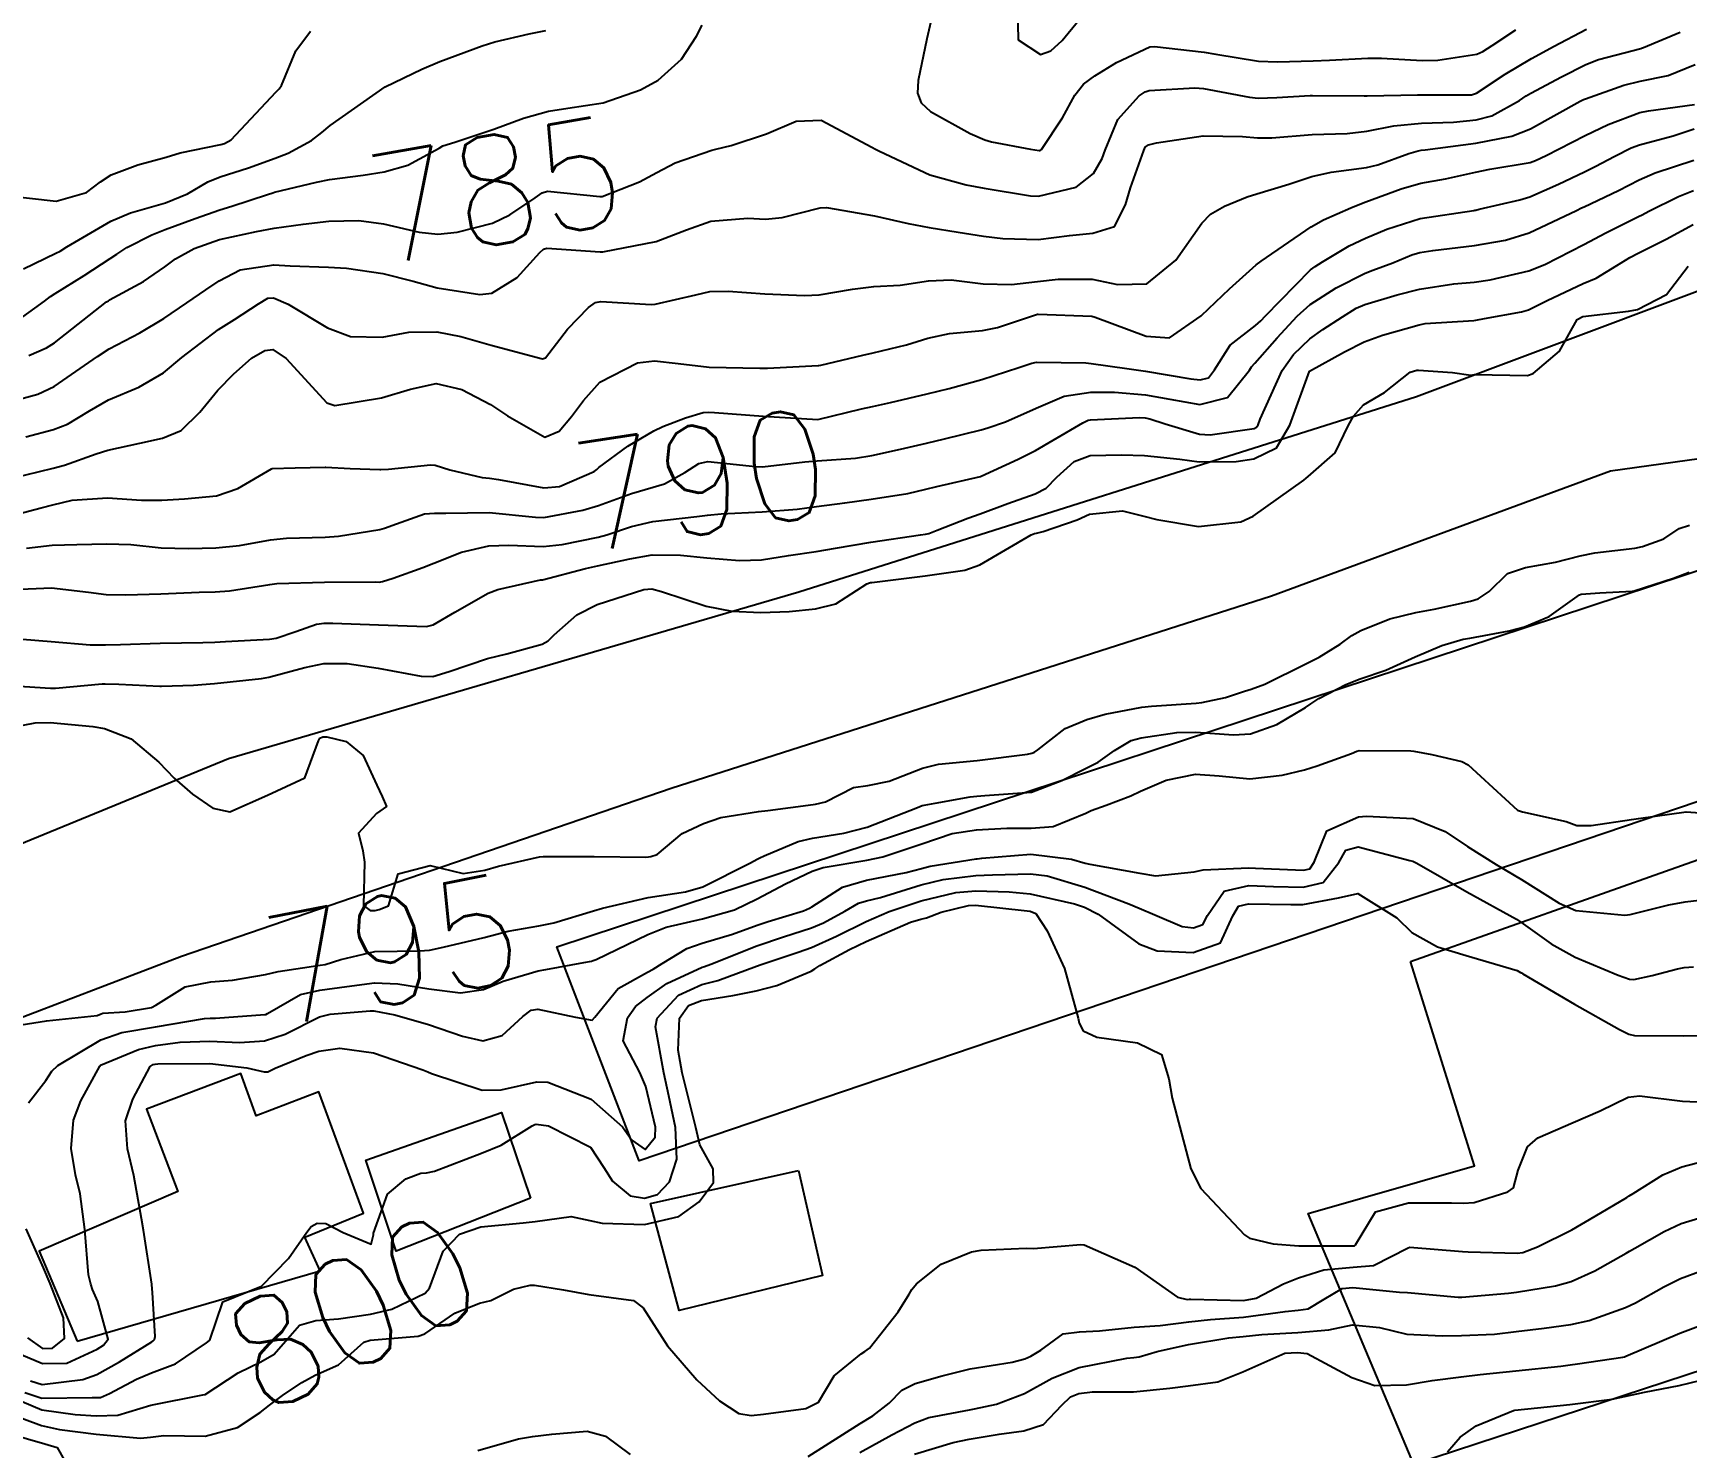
# Model space of a CAD drawing. Header units: metres. Extents: x 307586 to 320046, y 7427249 to 7434250.
# Drawn here: x 318735.1 to 318795.7, y 7429071 to 7429122.8 of the extents above; entities that cross this region are included whole.
import ezdxf
from ezdxf.enums import TextEntityAlignment as Align

# ---------------------------------------------------------------- set-up
doc = ezdxf.new("R2010")
doc.units = ezdxf.units.M
doc.header["$MEASUREMENT"] = 0
for name, color, linetype in [('Cotas', 45, 'Continuous'), ('Curvas de Nivel 1m', 11, 'Continuous'), ('Curvas de Nivel 5m', 15, 'Continuous'), ('Edificações', 30, 'Continuous'), ('Vias Primárias', 230, 'Continuous')]:
    doc.layers.add(name, color=color, linetype=linetype)
doc.styles.add('Style-STANDARD', font='STANDARD.shx')

msp = doc.modelspace()

# ---------------------------------------------------------------- linework, layer by layer
at = {"layer": 'Curvas de Nivel 1m', "flags": 128}
for points, elevation in [([(318771.145, 7429123.73), (318771.17, 7429122.582), (318771.985, 7429122.043), (318772.372, 7429122.182), (318772.782, 7429122.562), (318774.008, 7429124.07)], 783), ([(318768.001, 7429123.415), (318767.816, 7429122.623), (318767.503, 7429121.093), (318767.478, 7429120.627), (318767.614, 7429120.28), (318767.956, 7429119.96), (318769.406, 7429119.148), (318769.946, 7429118.919), (318770.196, 7429118.847), (318771.617, 7429118.575), (318771.942, 7429118.527), (318771.98, 7429118.532), (318772.019, 7429118.569), (318772.794, 7429119.723), (318773.25, 7429120.557), (318773.567, 7429120.956), (318773.974, 7429121.265), (318774.773, 7429121.75), (318775.99, 7429122.325), (318776.171, 7429122.347), (318777.987, 7429122.138), (318778.417, 7429122.065), (318779.983, 7429121.809), (318780.673, 7429121.779), (318781.983, 7429121.818), (318782.588, 7429121.839), (318783.985, 7429121.919), (318784.492, 7429121.918), (318785.984, 7429121.828), (318786.55, 7429121.836), (318787.988, 7429122.066), (318788.207, 7429122.16), (318788.54, 7429122.375), (318789.418, 7429122.947)], 784), ([(318733.825, 7429109.217), (318735.237, 7429109.607), (318735.832, 7429109.883), (318737.42, 7429110.986), (318737.846, 7429111.259), (318738.976, 7429111.844), (318739.857, 7429112.37), (318740.696, 7429112.948), (318741.386, 7429113.421), (318741.875, 7429113.758), (318742.649, 7429114.155), (318743.884, 7429114.346), (318744.478, 7429114.31), (318745.883, 7429114.252), (318746.545, 7429114.218), (318747.88, 7429114.02), (318748.987, 7429113.738), (318749.873, 7429113.494), (318751.434, 7429113.252), (318751.87, 7429113.307), (318752.806, 7429113.874), (318753.635, 7429114.793), (318753.771, 7429114.914), (318753.895, 7429114.953), (318755.85, 7429114.814), (318755.893, 7429114.812), (318755.942, 7429114.818), (318757.897, 7429115.198), (318759.006, 7429115.624), (318759.905, 7429115.946), (318761.259, 7429116.052), (318761.906, 7429116.016), (318762.512, 7429116.079), (318763.911, 7429116.429), (318764.139, 7429116.439), (318765.908, 7429116.134), (318767.135, 7429115.861), (318767.904, 7429115.711), (318768.968, 7429115.544), (318769.901, 7429115.397), (318770.612, 7429115.301), (318771.9, 7429115.269), (318773.046, 7429115.414), (318773.902, 7429115.499), (318774.702, 7429115.745), (318775.101, 7429116.538), (318775.293, 7429117.166), (318775.771, 7429118.532), (318775.826, 7429118.649), (318775.945, 7429118.744), (318776.236, 7429118.816), (318777.949, 7429119.072), (318779.391, 7429119.043), (318779.948, 7429118.989), (318780.472, 7429118.996), (318781.95, 7429119.118), (318783.233, 7429119.155), (318783.951, 7429119.236), (318784.935, 7429119.438), (318785.954, 7429119.53), (318787.131, 7429119.569), (318787.956, 7429119.651), (318788.532, 7429119.799), (318789.548, 7429120.364), (318789.794, 7429120.534), (318789.967, 7429120.635), (318791.088, 7429121.231), (318791.983, 7429121.688), (318792.449, 7429121.862), (318793.992, 7429122.274), (318794.022, 7429122.28), (318794.094, 7429122.309), (318795.432, 7429122.862)], 786), ([(318734.058, 7429116.882), (318735.91, 7429116.672), (318737.021, 7429116.993), (318737.526, 7429117.379), (318737.923, 7429117.644), (318738.898, 7429118.001), (318739.933, 7429118.291), (318740.448, 7429118.44), (318741.94, 7429118.753), (318742.08, 7429118.79), (318742.317, 7429118.926), (318743.961, 7429120.673), (318744.078, 7429120.793), (318744.161, 7429120.908), (318744.696, 7429122.183), (318745.222, 7429122.898)], 782), ([(318734.546, 7429112.333), (318735.482, 7429113.014), (318735.698, 7429113.179), (318735.867, 7429113.286), (318736.925, 7429113.947), (318737.887, 7429114.575), (318738.131, 7429114.736), (318738.494, 7429114.974), (318739.417, 7429115.446), (318739.9, 7429115.632), (318740.999, 7429116.039), (318741.907, 7429116.356), (318742.348, 7429116.486), (318743.647, 7429116.913), (318743.842, 7429116.983), (318743.914, 7429117.004), (318745.447, 7429117.368), (318745.922, 7429117.465), (318747.164, 7429117.632), (318747.926, 7429117.753), (318748.793, 7429117.989), (318749.94, 7429118.62), (318750.081, 7429118.698), (318750.518, 7429118.831), (318751.948, 7429119.308), (318753.04, 7429119.711), (318753.955, 7429119.978), (318754.661, 7429120.078), (318755.958, 7429120.279), (318757.327, 7429120.75), (318757.967, 7429121.112), (318758.829, 7429121.877), (318759.381, 7429122.726), (318759.588, 7429123.125)], 784), ([(318734.705, 7429114.198), (318735.889, 7429114.765), (318736.052, 7429114.846), (318736.296, 7429115.004), (318737.903, 7429115.943), (318738.627, 7429116.251), (318739.909, 7429116.614), (318740.716, 7429116.948), (318741.468, 7429117.388), (318741.922, 7429117.563), (318742.951, 7429117.897), (318743.933, 7429118.254), (318744.406, 7429118.435), (318745.267, 7429118.897), (318745.645, 7429119.194), (318745.948, 7429119.443), (318747.963, 7429120.86), (318749.306, 7429121.51), (318749.972, 7429121.795), (318751.52, 7429122.366), (318751.98, 7429122.509), (318753.241, 7429122.801), (318753.851, 7429122.925)], 783), ([(318734.79, 7429108.039), (318735.812, 7429108.305), (318736.314, 7429108.504), (318737.122, 7429108.991), (318737.827, 7429109.392), (318738.938, 7429109.862), (318739.837, 7429110.383), (318740.513, 7429110.95), (318741.853, 7429111.969), (318742.444, 7429112.337), (318743.327, 7429112.915), (318743.66, 7429113.118), (318743.866, 7429113.131), (318744.407, 7429112.905), (318745.854, 7429112.03), (318746.692, 7429111.718), (318747.851, 7429111.686), (318748.831, 7429111.872), (318749.853, 7429111.883), (318750.737, 7429111.712), (318751.849, 7429111.401), (318753.733, 7429110.902), (318753.844, 7429110.937), (318754.649, 7429111.988), (318755.42, 7429112.774), (318755.678, 7429112.96), (318755.866, 7429112.992), (318757.721, 7429112.886), (318757.865, 7429112.897), (318759.356, 7429113.239), (318759.872, 7429113.359), (318760.533, 7429113.37), (318761.879, 7429113.281), (318763.331, 7429113.223), (318763.879, 7429113.245), (318765.091, 7429113.448), (318765.882, 7429113.549), (318766.847, 7429113.6), (318767.884, 7429113.754), (318768.712, 7429113.785), (318769.883, 7429113.64), (318770.925, 7429113.626), (318771.884, 7429113.726), (318772.631, 7429113.817), (318773.886, 7429113.817), (318774.808, 7429113.616), (318775.884, 7429113.643), (318776.951, 7429114.514), (318777.907, 7429115.865), (318778.215, 7429116.192), (318778.728, 7429116.492), (318779.564, 7429116.838), (318779.92, 7429116.948), (318781.086, 7429117.302), (318781.93, 7429117.572), (318782.638, 7429117.737), (318783.935, 7429117.906), (318784.359, 7429118.003), (318785.492, 7429118.415), (318785.831, 7429118.524), (318785.944, 7429118.54), (318786.087, 7429118.551), (318787.947, 7429118.802), (318789.267, 7429119.05), (318789.953, 7429119.32), (318791.777, 7429120.333), (318791.899, 7429120.396), (318791.964, 7429120.428), (318793.366, 7429120.922), (318793.974, 7429121.07), (318794.993, 7429121.284), (318795.984, 7429121.684)], 787), ([(318734.294, 7429106.519), (318735.792, 7429106.885), (318736.215, 7429107.004), (318737.374, 7429107.412), (318737.801, 7429107.551), (318738.968, 7429107.806), (318739.808, 7429107.988), (318740.492, 7429108.271), (318741.168, 7429108.94), (318741.831, 7429109.744), (318742.412, 7429110.35), (318743.061, 7429110.918), (318743.555, 7429111.204), (318743.846, 7429111.233), (318744.336, 7429110.905), (318745.827, 7429109.286), (318746.121, 7429109.181), (318747.829, 7429109.467), (318748.897, 7429109.784), (318749.834, 7429109.996), (318750.781, 7429109.775), (318751.827, 7429109.22), (318752.444, 7429108.804), (318753.812, 7429108.031), (318754.349, 7429108.25), (318754.796, 7429108.78), (318755.235, 7429109.37), (318755.836, 7429110.043), (318757.216, 7429110.749), (318757.844, 7429110.819), (318758.7, 7429110.731), (318759.842, 7429110.596), (318761.704, 7429110.554), (318761.842, 7429110.55), (318761.982, 7429110.548), (318763.843, 7429110.65), (318763.859, 7429110.654), (318763.935, 7429110.669), (318765.469, 7429111.033), (318765.85, 7429111.112), (318767.077, 7429111.409), (318767.858, 7429111.655), (318768.653, 7429111.82), (318769.863, 7429111.93), (318770.414, 7429112.043), (318771.872, 7429112.528), (318771.906, 7429112.537), (318773.872, 7429112.459), (318773.995, 7429112.425), (318775.861, 7429111.731), (318776.711, 7429111.666), (318777.872, 7429112.472), (318777.885, 7429112.488), (318778.914, 7429113.458), (318779.891, 7429114.338), (318780.076, 7429114.477), (318781.906, 7429115.729), (318782.364, 7429115.99), (318783.366, 7429116.435), (318783.757, 7429116.589), (318783.916, 7429116.645), (318785.214, 7429117.127), (318785.927, 7429117.33), (318786.831, 7429117.495), (318787.933, 7429117.731), (318788.464, 7429117.845), (318789.939, 7429118.095), (318790.136, 7429118.161), (318790.522, 7429118.351), (318791.95, 7429119.086), (318792.794, 7429119.482), (318793.959, 7429119.918), (318794.28, 7429119.987), (318795.962, 7429120.216)], 788), ([(318733.82, 7429105.03), (318735.355, 7429105.436), (318735.778, 7429105.55), (318736.496, 7429105.715), (318737.781, 7429105.808), (318739.035, 7429105.713), (318739.78, 7429105.711), (318740.604, 7429105.771), (318741.782, 7429105.878), (318742.558, 7429106.149), (318743.793, 7429106.87), (318743.822, 7429106.881), (318744.668, 7429106.901), (318745.76, 7429106.924), (318745.793, 7429106.925), (318746.683, 7429106.877), (318747.768, 7429106.836), (318747.793, 7429106.837), (318747.81, 7429106.843), (318748.085, 7429106.857), (318749.625, 7429107.013), (318749.795, 7429107.005), (318750.335, 7429106.832), (318751.52, 7429106.544), (318751.79, 7429106.521), (318752.122, 7429106.474), (318753.787, 7429106.163), (318754.353, 7429106.219), (318755.623, 7429106.772), (318755.724, 7429106.84), (318755.795, 7429106.912), (318756.866, 7429107.695), (318757.816, 7429108.259), (318758.142, 7429108.413), (318758.969, 7429108.729), (318759.619, 7429108.929), (318759.825, 7429108.938), (318760.032, 7429108.924), (318761.824, 7429108.801), (318763.823, 7429108.67), (318765.422, 7429109.059), (318765.828, 7429109.147), (318766.486, 7429109.297), (318767.833, 7429109.613), (318768.639, 7429109.808), (318769.838, 7429110.142), (318771.195, 7429110.58), (318771.676, 7429110.742), (318771.846, 7429110.768), (318773.652, 7429110.746), (318773.846, 7429110.73), (318775.153, 7429110.537), (318775.842, 7429110.442), (318777.503, 7429110.169), (318777.839, 7429110.122), (318778.142, 7429110.195), (318778.366, 7429110.495), (318778.945, 7429111.401), (318779.868, 7429112.119), (318780.061, 7429112.286), (318780.234, 7429112.475), (318781.89, 7429114.158), (318782.054, 7429114.285), (318782.33, 7429114.446), (318783.298, 7429115.037), (318783.902, 7429115.322), (318784.684, 7429115.643), (318785.909, 7429116.044), (318787.868, 7429116.336), (318787.913, 7429116.343), (318787.945, 7429116.347), (318788.072, 7429116.378), (318789.563, 7429116.719), (318789.92, 7429116.829), (318790.98, 7429117.292), (318791.934, 7429117.747), (318792.322, 7429117.941), (318793.04, 7429118.319), (318793.636, 7429118.623), (318793.947, 7429118.743), (318795.184, 7429119.065), (318795.953, 7429119.319)], 789), ([(318734.319, 7429102.442), (318735.738, 7429102.508), (318737.088, 7429102.341), (318737.736, 7429102.26), (318738.455, 7429102.253), (318739.736, 7429102.285), (318741.141, 7429102.343), (318741.737, 7429102.363), (318742.263, 7429102.399), (318743.74, 7429102.631), (318743.989, 7429102.659), (318745.741, 7429102.717), (318747.601, 7429102.722), (318747.741, 7429102.717), (318747.87, 7429102.73), (318748.26, 7429102.855), (318749.347, 7429103.246), (318749.751, 7429103.411), (318750.765, 7429103.817), (318751.761, 7429104.046), (318752.499, 7429104.065), (318753.761, 7429104.021), (318754.454, 7429104.092), (318755.767, 7429104.358), (318756.092, 7429104.442), (318756.996, 7429104.752), (318757.775, 7429104.94), (318759.384, 7429105.117), (318759.777, 7429105.169), (318760.282, 7429105.216), (318761.779, 7429105.291), (318763.067, 7429105.39), (318763.781, 7429105.479), (318764.821, 7429105.621), (318765.784, 7429105.751), (318767.122, 7429105.966), (318767.788, 7429106.114), (318768.192, 7429106.213), (318769.793, 7429106.59), (318769.819, 7429106.6), (318771.165, 7429107.217), (318771.807, 7429107.535), (318772.457, 7429107.92), (318773.544, 7429108.553), (318773.73, 7429108.645), (318773.824, 7429108.663), (318775.612, 7429108.745), (318775.825, 7429108.735), (318775.997, 7429108.699), (318776.552, 7429108.519), (318777.817, 7429108.134), (318778.204, 7429108.109), (318779.821, 7429108.348), (318779.911, 7429108.389), (318779.963, 7429108.478), (318780.039, 7429108.691), (318780.851, 7429110.465), (318781.26, 7429111.051), (318781.861, 7429111.627), (318782.34, 7429111.971), (318783.057, 7429112.438), (318783.558, 7429112.751), (318783.878, 7429112.888), (318785.058, 7429113.242), (318785.883, 7429113.453), (318787.135, 7429113.641), (318787.886, 7429113.704), (318788.472, 7429113.79), (318789.891, 7429114.119), (318790.474, 7429114.351), (318791.901, 7429115.092), (318792.712, 7429115.515), (318793.911, 7429116.107), (318794.044, 7429116.177), (318794.29, 7429116.306), (318795.376, 7429116.841), (318795.925, 7429117.066)], 791), ([(318734.075, 7429100.671), (318735.718, 7429100.541), (318737.15, 7429100.421), (318737.717, 7429100.417), (318738.26, 7429100.432), (318739.718, 7429100.479), (318741.278, 7429100.496), (318741.719, 7429100.511), (318742.111, 7429100.534), (318743.72, 7429100.618), (318743.966, 7429100.662), (318744.689, 7429100.9), (318745.45, 7429101.168), (318745.726, 7429101.207), (318746.046, 7429101.205), (318747.726, 7429101.142), (318749.48, 7429101.087), (318749.726, 7429101.144), (318750.52, 7429101.617), (318751.738, 7429102.305), (318752.1, 7429102.446), (318753.654, 7429102.791), (318753.732, 7429102.801), (318755.312, 7429103.211), (318755.751, 7429103.306), (318756.935, 7429103.572), (318757.757, 7429103.711), (318758.785, 7429103.702), (318759.756, 7429103.609), (318760.957, 7429103.5), (318761.756, 7429103.532), (318762.748, 7429103.69), (318763.76, 7429103.834), (318764.471, 7429103.958), (318765.768, 7429104.177), (318767.593, 7429104.445), (318767.771, 7429104.468), (318767.895, 7429104.495), (318768.196, 7429104.616), (318769.329, 7429105.053), (318769.779, 7429105.212), (318770.789, 7429105.591), (318771.787, 7429105.953), (318772.195, 7429106.16), (318772.583, 7429106.562), (318773.223, 7429107.135), (318773.805, 7429107.354), (318774.963, 7429107.381), (318775.805, 7429107.357), (318777.096, 7429107.218), (318777.802, 7429107.125), (318779.157, 7429107.132), (318779.804, 7429107.226), (318780.644, 7429107.634), (318781.129, 7429108.46), (318781.843, 7429110.45), (318783.137, 7429111.154), (318783.859, 7429111.522), (318784.528, 7429111.758), (318785.869, 7429112.146), (318786.089, 7429112.188), (318787.872, 7429112.298), (318787.943, 7429112.308), (318788.263, 7429112.376), (318789.617, 7429112.621), (318789.876, 7429112.696), (318790.558, 7429113.028), (318791.886, 7429113.654), (318792.355, 7429113.858), (318793.113, 7429114.318), (318793.594, 7429114.615), (318793.897, 7429114.767), (318794.922, 7429115.281), (318795.908, 7429115.813)], 792), ([(318733.777, 7429098.954), (318735.7, 7429098.829), (318735.881, 7429098.826), (318737.593, 7429098.982), (318737.703, 7429098.987), (318738.203, 7429098.975), (318739.702, 7429098.899), (318739.763, 7429098.898), (318740.937, 7429098.941), (318741.704, 7429099), (318743.436, 7429099.182), (318743.706, 7429099.231), (318745.019, 7429099.588), (318745.711, 7429099.731), (318746.566, 7429099.732), (318747.71, 7429099.559), (318749.288, 7429099.264), (318749.707, 7429099.252), (318750.317, 7429099.439), (318751.714, 7429099.92), (318752.43, 7429100.089), (318753.719, 7429100.441), (318753.946, 7429100.563), (318754.161, 7429100.786), (318754.991, 7429101.517), (318755.734, 7429101.891), (318757.441, 7429102.446), (318757.74, 7429102.469), (318758.1, 7429102.375), (318759.734, 7429101.829), (318760.67, 7429101.643), (318761.732, 7429101.6), (318762.773, 7429101.639), (318763.734, 7429101.733), (318764.484, 7429101.913), (318765.627, 7429102.651), (318765.718, 7429102.686), (318765.753, 7429102.694), (318765.804, 7429102.7), (318767.756, 7429102.94), (318769.216, 7429103.148), (318769.76, 7429103.346), (318771.644, 7429104.444), (318771.772, 7429104.492), (318771.84, 7429104.502), (318772.085, 7429104.567), (318773.336, 7429104.996), (318773.779, 7429105.207), (318774.989, 7429105.33), (318775.779, 7429105.135), (318776.256, 7429105.002), (318777.775, 7429104.755), (318779.337, 7429104.925), (318779.779, 7429105.135), (318781.644, 7429106.452), (318781.722, 7429106.523), (318781.795, 7429106.59), (318782.792, 7429107.456), (318783.27, 7429108.436), (318783.461, 7429108.799), (318783.831, 7429109.205), (318784.597, 7429109.661), (318785.545, 7429110.413), (318785.779, 7429110.476), (318785.844, 7429110.481), (318787.092, 7429110.391), (318787.761, 7429110.3), (318787.842, 7429110.31), (318787.902, 7429110.319), (318789.842, 7429110.291), (318790.05, 7429110.357), (318791.019, 7429111.179), (318791.662, 7429112.333), (318791.874, 7429112.451), (318793.548, 7429112.641), (318793.877, 7429112.7), (318794.934, 7429113.248), (318795.733, 7429114.292)], 793), ([(318733.677, 7429097.276), (318735.134, 7429097.562), (318735.681, 7429097.565), (318737.247, 7429097.419), (318737.679, 7429097.353), (318738.659, 7429096.97), (318739.664, 7429096.116), (318740.235, 7429095.528), (318740.902, 7429094.941), (318741.645, 7429094.428), (318742.276, 7429094.291), (318743.653, 7429094.91), (318745.014, 7429095.542), (318745.526, 7429096.891), (318745.575, 7429096.991), (318745.675, 7429097.049), (318745.832, 7429097.045), (318746.53, 7429096.877), (318747.16, 7429096.359), (318747.657, 7429095.272), (318747.858, 7429094.858), (318748.01, 7429094.494), (318747.644, 7429094.233), (318746.989, 7429093.514), (318747.145, 7429092.867), (318747.205, 7429092.452), (318747.167, 7429090.867), (318747.415, 7429090.676), (318747.601, 7429090.684), (318747.749, 7429090.711), (318748.092, 7429090.855), (318748.445, 7429092.022), (318749.618, 7429092.33), (318750.83, 7429092.037), (318751.616, 7429092.163), (318752.116, 7429092.306), (318753.622, 7429092.649), (318753.751, 7429092.66), (318755.622, 7429092.652), (318757.516, 7429092.636), (318757.622, 7429092.649), (318757.699, 7429092.663), (318757.937, 7429092.737), (318758.855, 7429093.507), (318759.64, 7429093.868), (318760.27, 7429094.085), (318761.647, 7429094.306), (318761.991, 7429094.344), (318763.651, 7429094.559), (318763.746, 7429094.574), (318764.106, 7429094.665), (318765.129, 7429095.184), (318765.659, 7429095.266), (318766.437, 7429095.415), (318767.666, 7429095.892), (318768.244, 7429096.037), (318769.669, 7429096.177), (318771.513, 7429096.414), (318771.672, 7429096.441), (318771.765, 7429096.476), (318771.892, 7429096.568), (318772.898, 7429097.344), (318773.69, 7429097.674), (318774.364, 7429097.872), (318775.697, 7429098.127), (318776.056, 7429098.166), (318777.7, 7429098.278), (318777.898, 7429098.299), (318778.767, 7429098.489), (318779.465, 7429098.722), (318779.706, 7429098.787), (318780.206, 7429098.971), (318781.716, 7429099.719), (318782.198, 7429099.966), (318782.974, 7429100.437), (318783.403, 7429100.758), (318783.731, 7429100.943), (318784.788, 7429101.369), (318785.741, 7429101.596), (318786.416, 7429101.727), (318787.747, 7429102.013), (318788.027, 7429102.099), (318788.434, 7429102.373), (318789.102, 7429103.024), (318789.762, 7429103.244), (318790.863, 7429103.443), (318791.766, 7429103.682), (318792.307, 7429103.785), (318793.769, 7429103.952), (318794.061, 7429104.016), (318794.838, 7429104.299), (318795.395, 7429104.676), (318795.778, 7429104.801)], 794), ([(318734.894, 7429083.634), (318735.524, 7429084.447), (318735.747, 7429084.79), (318735.965, 7429085.004), (318737.543, 7429085.94), (318738.311, 7429086.207), (318739.547, 7429086.415), (318741.338, 7429086.72), (318741.551, 7429086.736), (318741.742, 7429086.737), (318743.552, 7429086.863), (318743.588, 7429086.874), (318743.65, 7429086.909), (318744.865, 7429087.596), (318745.566, 7429087.761), (318746.554, 7429087.89), (318747.57, 7429088.024), (318748.433, 7429087.989), (318749.567, 7429087.806), (318750.725, 7429087.664), (318751.568, 7429087.788), (318752.286, 7429088.089), (318753.578, 7429088.472), (318753.852, 7429088.514), (318755.247, 7429088.773), (318755.527, 7429088.827), (318755.584, 7429088.844), (318755.703, 7429088.888), (318757.593, 7429089.798), (318758.266, 7429090.063), (318759.599, 7429090.372), (318760.771, 7429090.702), (318761.607, 7429091.106), (318762.641, 7429091.651), (318763.617, 7429092.122), (318764.027, 7429092.258), (318765.622, 7429092.529), (318766.21, 7429092.641), (318767.638, 7429093.121), (318768.754, 7429093.497), (318769.643, 7429093.64), (318770.752, 7429093.691), (318771.644, 7429093.694), (318772.448, 7429093.758), (318773.65, 7429094.247), (318773.851, 7429094.348), (318774.401, 7429094.543), (318775.303, 7429094.887), (318775.658, 7429095.051), (318776.596, 7429095.45), (318777.665, 7429095.679), (318778.539, 7429095.617), (318779.663, 7429095.507), (318780.842, 7429095.639), (318781.667, 7429095.836), (318782.133, 7429095.981), (318783.384, 7429096.433), (318783.587, 7429096.518), (318783.675, 7429096.543), (318785.558, 7429096.527), (318785.675, 7429096.516), (318786.329, 7429096.4), (318787.429, 7429096.142), (318787.669, 7429096.023), (318789.475, 7429094.362), (318789.652, 7429094.293), (318791.254, 7429093.941), (318791.648, 7429093.793), (318792.18, 7429093.793), (318793.65, 7429094.014), (318793.907, 7429094.051), (318795.653, 7429094.29), (318797.548, 7429094.157)], 796), ([(318733.6, 7429074.839), (318735.399, 7429074.082), (318736.3, 7429074.096), (318737.407, 7429074.609), (318737.642, 7429074.745), (318737.809, 7429074.976), (318737.427, 7429076.349), (318737.24, 7429076.792), (318737.17, 7429076.984), (318737.093, 7429077.33), (318736.955, 7429078.988), (318736.781, 7429080.295), (318736.617, 7429080.993), (318736.449, 7429081.952), (318736.54, 7429082.994), (318736.806, 7429083.698), (318737.5, 7429084.98), (318737.533, 7429085.007), (318738.918, 7429085.587), (318739.541, 7429085.73), (318740.448, 7429085.852), (318741.543, 7429085.896), (318742.622, 7429085.839), (318743.543, 7429085.898), (318744.297, 7429086.151), (318745.552, 7429086.786), (318745.943, 7429086.884), (318747.415, 7429087.002), (318747.555, 7429087), (318748.315, 7429086.852), (318749.55, 7429086.501), (318750.803, 7429086.078), (318751.544, 7429085.904), (318752.248, 7429086.101), (318753.01, 7429086.795), (318753.322, 7429087.027), (318753.557, 7429087.064), (318754.946, 7429086.776), (318755.552, 7429086.661), (318755.645, 7429086.769), (318756.502, 7429087.823), (318757.578, 7429088.416), (318757.792, 7429088.525), (318758.122, 7429088.735), (318759.024, 7429089.29), (318759.591, 7429089.481), (318760.698, 7429089.807), (318761.597, 7429090.138), (318762.006, 7429090.279), (318763.3, 7429090.673), (318763.516, 7429090.759), (318763.604, 7429090.817), (318764.734, 7429091.537), (318765.614, 7429091.791), (318767.066, 7429092.07), (318767.627, 7429092.221), (318767.946, 7429092.299), (318769.632, 7429092.569), (318769.661, 7429092.571), (318769.843, 7429092.597), (318771.635, 7429092.743), (318773.119, 7429092.555), (318773.631, 7429092.419), (318773.798, 7429092.381), (318775.626, 7429092.052), (318776.202, 7429091.944), (318777.627, 7429092.097), (318777.955, 7429092.169), (318779.629, 7429092.24), (318779.874, 7429092.232), (318781.628, 7429092.154), (318781.867, 7429092.21), (318782.022, 7429092.446), (318782.488, 7429093.598), (318783.65, 7429094.115), (318783.942, 7429094.135), (318785.649, 7429094.051), (318786.827, 7429093.574), (318787.639, 7429093.028), (318788.691, 7429092.369), (318789.625, 7429091.818), (318791.007, 7429090.944), (318791.608, 7429090.684), (318793.404, 7429090.514), (318793.606, 7429090.533), (318795.021, 7429090.887), (318795.614, 7429091.001), (318796.761, 7429091.127)], 797), ([(318734.963, 7429073.44), (318735.387, 7429073.306), (318736.887, 7429073.491), (318737.393, 7429073.677), (318738.23, 7429074.142), (318739.412, 7429074.878), (318739.461, 7429074.91), (318739.513, 7429074.959), (318739.529, 7429075.073), (318739.43, 7429076.681), (318739.412, 7429076.96), (318739.409, 7429076.985), (318739.103, 7429078.964), (318739.036, 7429079.395), (318738.747, 7429080.967), (318738.514, 7429081.948), (318738.44, 7429082.971), (318738.718, 7429083.765), (318739.354, 7429084.962), (318739.463, 7429085.031), (318739.534, 7429085.049), (318739.632, 7429085.057), (318741.534, 7429085.068), (318742.897, 7429084.916), (318743.531, 7429084.761), (318743.667, 7429084.772), (318743.931, 7429084.906), (318745.066, 7429085.366), (318745.539, 7429085.528), (318746.299, 7429085.637), (318747.539, 7429085.467), (318749.342, 7429084.842), (318749.532, 7429084.761), (318749.669, 7429084.7), (318751.522, 7429084.091), (318752.217, 7429084.109), (318753.527, 7429084.401), (318753.925, 7429084.388), (318755.518, 7429083.767), (318756.667, 7429082.753), (318757.013, 7429082.262), (318757.495, 7429081.919), (318757.866, 7429082.37), (318757.87, 7429082.736), (318757.525, 7429084.232), (318757.296, 7429084.744), (318756.693, 7429085.901), (318756.843, 7429086.751), (318757.146, 7429087.159), (318757.564, 7429087.494), (318758.296, 7429088.009), (318759.581, 7429088.605), (318759.667, 7429088.633), (318759.897, 7429088.715), (318761.59, 7429089.38), (318762.561, 7429089.713), (318763.597, 7429090.05), (318764.032, 7429090.232), (318764.811, 7429090.658), (318765.316, 7429090.943), (318765.607, 7429091.031), (318766.121, 7429091.153), (318767.618, 7429091.622), (318768.418, 7429091.815), (318769.623, 7429091.957), (318770.225, 7429091.99), (318771.625, 7429092.025), (318772.233, 7429091.955), (318773.618, 7429091.538), (318775.221, 7429090.922), (318775.607, 7429090.77), (318776.174, 7429090.521), (318777.185, 7429090.092), (318777.598, 7429090.044), (318777.936, 7429090.161), (318778.115, 7429090.495), (318778.718, 7429091.388), (318779.62, 7429091.59), (318780.524, 7429091.562), (318781.619, 7429091.532), (318782.355, 7429091.709), (318782.929, 7429092.437), (318783.177, 7429092.895), (318783.639, 7429093.015), (318785.53, 7429092.515), (318785.634, 7429092.489), (318785.69, 7429092.465), (318785.783, 7429092.408), (318787.618, 7429091.358), (318789.443, 7429090.362), (318789.602, 7429090.256), (318790.711, 7429089.46), (318791.589, 7429088.975), (318793.162, 7429088.314), (318793.581, 7429088.158), (318793.744, 7429088.145), (318794.411, 7429088.302), (318795.338, 7429088.54), (318795.586, 7429088.591), (318795.921, 7429088.619)], 798), ([(318734.761, 7429073.016), (318735.381, 7429072.812), (318737.226, 7429072.827), (318737.381, 7429072.827), (318737.528, 7429072.832), (318737.854, 7429072.975), (318738.848, 7429073.508), (318739.395, 7429073.739), (318740.281, 7429074.065), (318741.411, 7429074.834), (318741.469, 7429074.872), (318741.533, 7429074.929), (318742.011, 7429076.341), (318743.433, 7429076.91), (318744.418, 7429077.931), (318745.093, 7429078.894), (318745.256, 7429079.101), (318745.466, 7429079.219), (318745.791, 7429079.21), (318746.422, 7429078.876), (318747.457, 7429078.453), (318747.532, 7429078.789), (318747.541, 7429078.859), (318748.053, 7429080.279), (318748.723, 7429080.848), (318749.275, 7429081.053), (318749.485, 7429081.063), (318749.772, 7429081.122), (318751.493, 7429081.782), (318752.221, 7429082.078), (318753.351, 7429082.792), (318753.455, 7429082.839), (318753.504, 7429082.845), (318753.957, 7429082.785), (318755.495, 7429082.009), (318755.982, 7429081.257), (318756.293, 7429080.758), (318756.95, 7429080.22), (318757.477, 7429080.132), (318757.943, 7429080.271), (318758.39, 7429080.731), (318758.656, 7429081.564), (318758.602, 7429082.729), (318758.367, 7429083.885), (318758.183, 7429084.733), (318757.871, 7429086.415), (318757.936, 7429086.736), (318758.712, 7429087.582), (318759.572, 7429087.969), (318760.165, 7429088.12), (318761.582, 7429088.641), (318761.618, 7429088.654), (318761.713, 7429088.689), (318763.109, 7429089.153), (318763.59, 7429089.329), (318764.512, 7429089.742), (318765.599, 7429090.273), (318766.438, 7429090.637), (318767.609, 7429091.034), (318768.886, 7429091.335), (318769.615, 7429091.398), (318770.836, 7429091.36), (318771.614, 7429091.289), (318773.238, 7429090.924), (318773.607, 7429090.802), (318774.108, 7429090.545), (318775.592, 7429089.461), (318776.269, 7429089.2), (318777.589, 7429089.146), (318778.586, 7429089.497), (318779.04, 7429090.486), (318779.25, 7429090.841), (318779.61, 7429090.924), (318781.164, 7429090.902), (318781.61, 7429090.898), (318782.906, 7429091.145), (318783.616, 7429091.306), (318785.047, 7429090.416), (318785.598, 7429089.87), (318786.541, 7429089.344), (318787.589, 7429089.024), (318789.467, 7429088.478), (318789.583, 7429088.413), (318789.617, 7429088.393), (318789.67, 7429088.359), (318791.567, 7429087.249), (318793.216, 7429086.313), (318793.551, 7429086.144), (318793.765, 7429086.093), (318795.551, 7429086.092), (318797.399, 7429086.11)], 799), ([(318734.124, 7429072.274), (318735.371, 7429071.805), (318736.023, 7429071.654), (318737.368, 7429071.494), (318738.99, 7429071.34), (318739.367, 7429071.38), (318739.856, 7429071.441), (318741.368, 7429071.417), (318742.551, 7429071.738), (318743.377, 7429072.277), (318743.73, 7429072.556), (318744.205, 7429072.902), (318744.904, 7429073.381), (318745.394, 7429073.647), (318746.248, 7429074.03), (318747.18, 7429074.863), (318747.414, 7429074.929), (318749.178, 7429075.08), (318749.416, 7429075.168), (318750.524, 7429075.924), (318751.428, 7429076.295), (318751.842, 7429076.393), (318752.674, 7429076.798), (318753.276, 7429076.95), (318753.435, 7429076.951), (318754.504, 7429076.779), (318755.431, 7429076.61), (318757.072, 7429076.388), (318757.427, 7429076.121), (318758.313, 7429074.731), (318759.394, 7429073.477), (318760.217, 7429072.707), (318760.925, 7429072.244), (318761.378, 7429072.168), (318761.839, 7429072.224), (318763.381, 7429072.43), (318763.855, 7429072.663), (318764.427, 7429073.626), (318765.41, 7429074.43), (318765.546, 7429074.513), (318765.719, 7429074.645), (318766.773, 7429075.976), (318767.172, 7429076.624), (318767.274, 7429076.784), (318767.439, 7429076.993), (318768.342, 7429077.719), (318769.457, 7429078.174), (318769.817, 7429078.235), (318771.459, 7429078.299), (318771.728, 7429078.298), (318773.461, 7429078.438), (318773.585, 7429078.425), (318775.449, 7429077.604), (318777.015, 7429076.506), (318777.359, 7429076.427), (318777.432, 7429076.433), (318777.496, 7429076.435), (318779.432, 7429076.393), (318779.898, 7429076.473), (318780.899, 7429077.001), (318781.444, 7429077.217), (318782.377, 7429077.512), (318783.451, 7429077.604), (318784.201, 7429077.67), (318785.462, 7429078.317), (318785.53, 7429078.34), (318787.46, 7429078.179), (318787.669, 7429078.169), (318789.459, 7429078.118), (318789.669, 7429078.148), (318790.21, 7429078.349), (318791.469, 7429078.979), (318792.321, 7429079.475), (318793.481, 7429080.167), (318793.572, 7429080.219), (318793.711, 7429080.308), (318794.797, 7429080.994), (318795.498, 7429081.28), (318796.289, 7429081.491)], 801), ([(318763.471, 7429070.668), (318765.375, 7429071.88), (318765.847, 7429072.166), (318766.441, 7429072.629), (318766.91, 7429073.107), (318767.394, 7429073.347), (318768.387, 7429073.626), (318769.406, 7429073.885), (318770.955, 7429074.123), (318771.41, 7429074.255), (318771.63, 7429074.348), (318771.997, 7429074.564), (318772.813, 7429075.162), (318773.42, 7429075.243), (318774.149, 7429075.272), (318775.422, 7429075.411), (318776.38, 7429075.468), (318777.424, 7429075.602), (318778.225, 7429075.692), (318779.426, 7429075.773), (318780.956, 7429075.985), (318781.429, 7429076.028), (318781.797, 7429076.079), (318782.384, 7429076.44), (318783.046, 7429076.827), (318783.439, 7429076.866), (318785.147, 7429076.695), (318785.437, 7429076.678), (318787.304, 7429076.513), (318787.435, 7429076.509), (318789.143, 7429076.657), (318789.438, 7429076.689), (318790.861, 7429076.919), (318791.444, 7429077.089), (318792.303, 7429077.469), (318793.46, 7429078.123), (318793.576, 7429078.193), (318793.778, 7429078.307), (318794.85, 7429078.916), (318795.472, 7429079.204), (318796.837, 7429079.63)], 802), ([(318734.853, 7429075.016), (318735.407, 7429074.632), (318735.775, 7429074.637), (318736.214, 7429074.998), (318736.175, 7429075.753), (318735.685, 7429077.006), (318735.442, 7429077.586), (318734.809, 7429079.017)], 796), ([(318765.365, 7429070.821), (318766.542, 7429071.458), (318767.376, 7429071.903), (318767.898, 7429072.094), (318769.39, 7429072.382), (318769.571, 7429072.417), (318770.377, 7429072.585), (318771.397, 7429072.974), (318772.418, 7429073.545), (318773.407, 7429073.927), (318775.155, 7429074.269), (318775.411, 7429074.295), (318775.607, 7429074.322), (318776.26, 7429074.512), (318777.416, 7429074.773), (318778.889, 7429075.014), (318779.419, 7429075.07), (318780.097, 7429075.147), (318781.421, 7429075.213), (318782.554, 7429075.306), (318783.424, 7429075.494), (318784.409, 7429075.401), (318785.42, 7429075.153), (318786.716, 7429075.091), (318787.42, 7429075.103), (318788.629, 7429075.159), (318789.422, 7429075.245), (318790.456, 7429075.378), (318791.425, 7429075.508), (318792.098, 7429075.651), (318793.431, 7429076.128), (318793.799, 7429076.305), (318794.841, 7429076.89), (318795.447, 7429077.194), (318796.242, 7429077.488)], 803), ([(318767.364, 7429070.757), (318768.788, 7429071.186), (318769.374, 7429071.309), (318770.477, 7429071.483), (318771.378, 7429071.607), (318772.101, 7429071.844), (318772.765, 7429072.556), (318773.093, 7429072.856), (318773.397, 7429072.978), (318773.896, 7429073.041), (318775.398, 7429073.041), (318776.733, 7429073.174), (318777.401, 7429073.262), (318778.485, 7429073.406), (318779.406, 7429073.775), (318780.946, 7429074.457), (318781.413, 7429074.484), (318781.763, 7429074.446), (318783.404, 7429073.566), (318784.25, 7429073.266), (318785.402, 7429073.298), (318786.344, 7429073.45), (318787.405, 7429073.59), (318788.107, 7429073.672), (318789.407, 7429073.81), (318791.06, 7429073.986), (318791.41, 7429074.025), (318791.678, 7429074.06), (318793.332, 7429074.311), (318793.399, 7429074.325), (318793.45, 7429074.346), (318795.422, 7429075.186), (318796.211, 7429075.487)], 804), ([(318733.37, 7429071.751), (318735.15, 7429071.227), (318735.364, 7429071.168), (318735.493, 7429071.137), (318735.946, 7429071.001), (318736.452, 7429070.091)], 802), ([(318751.364, 7429070.886), (318752.851, 7429071.313), (318753.369, 7429071.401), (318754.079, 7429071.492), (318755.371, 7429071.6), (318756.036, 7429071.42), (318756.941, 7429070.744)], 802)]:
    msp.add_lwpolyline(points, dxfattribs=dict(at, elevation=elevation))
at = {"layer": 'Curvas de Nivel 5m', "flags": 128}
for points, elevation in [([(318734.897, 7429111.019), (318735.555, 7429111.303), (318735.848, 7429111.479), (318737.755, 7429112.982), (318737.818, 7429113.026), (318737.864, 7429113.054), (318739.106, 7429113.736), (318739.883, 7429114.272), (318740.28, 7429114.561), (318740.967, 7429114.944), (318741.896, 7429115.265), (318743.248, 7429115.568), (318743.901, 7429115.69), (318744.964, 7429115.837), (318745.903, 7429115.941), (318746.998, 7429115.968), (318747.903, 7429115.84), (318749.21, 7429115.537), (318749.899, 7429115.464), (318750.61, 7429115.539), (318751.903, 7429115.866), (318752.535, 7429116.176), (318753.466, 7429116.794), (318753.723, 7429116.985), (318753.917, 7429117.039), (318755.838, 7429116.846), (318755.914, 7429116.85), (318757.288, 7429117.384), (318757.928, 7429117.719), (318758.59, 7429118.077), (318759.94, 7429118.548), (318760.082, 7429118.577), (318760.647, 7429118.709), (318761.947, 7429119.14), (318763.032, 7429119.6), (318763.953, 7429119.645), (318765.81, 7429118.651), (318765.942, 7429118.579), (318766.084, 7429118.504), (318767.928, 7429117.642), (318769.258, 7429117.272), (318769.921, 7429117.154), (318771.627, 7429116.865), (318771.917, 7429116.857), (318773.297, 7429117.181), (318773.93, 7429117.685), (318774.246, 7429118.24), (318774.357, 7429118.546), (318774.827, 7429119.668), (318775.607, 7429120.534), (318775.82, 7429120.677), (318775.966, 7429120.729), (318777.648, 7429120.825), (318777.967, 7429120.798), (318779.653, 7429120.483), (318779.963, 7429120.449), (318780.656, 7429120.47), (318781.869, 7429120.547), (318781.964, 7429120.55), (318783.859, 7429120.537), (318783.965, 7429120.537), (318785.811, 7429120.566), (318785.965, 7429120.565), (318787.782, 7429120.567), (318787.967, 7429120.627), (318789.024, 7429121.323), (318789.986, 7429121.9), (318790.283, 7429122.061), (318790.797, 7429122.348), (318791.999, 7429122.976)], 785), ([(318734.814, 7429103.963), (318735.759, 7429104.072), (318736.666, 7429104.09), (318737.76, 7429104.113), (318738.645, 7429104.086), (318739.758, 7429103.974), (318740.757, 7429103.946), (318741.758, 7429103.967), (318742.623, 7429104.058), (318743.763, 7429104.262), (318744.348, 7429104.321), (318745.765, 7429104.355), (318746.256, 7429104.392), (318747.77, 7429104.641), (318747.941, 7429104.688), (318748.382, 7429104.854), (318749.408, 7429105.212), (318749.777, 7429105.241), (318750.183, 7429105.24), (318751.777, 7429105.263), (318753.475, 7429105.094), (318753.776, 7429105.086), (318755.208, 7429105.347), (318755.78, 7429105.525), (318756.996, 7429105.963), (318757.787, 7429106.188), (318758.208, 7429106.316), (318758.956, 7429106.728), (318759.458, 7429107.064), (318759.799, 7429107.139), (318761.544, 7429106.947), (318761.797, 7429106.943), (318763.352, 7429107.123), (318763.8, 7429107.155), (318765.204, 7429107.254), (318765.803, 7429107.353), (318766.856, 7429107.585), (318767.811, 7429107.804), (318768.466, 7429107.961), (318769.818, 7429108.289), (318770.054, 7429108.362), (318770.71, 7429108.587), (318771.828, 7429109.088), (318772.859, 7429109.533), (318773.834, 7429109.679), (318774.706, 7429109.669), (318775.833, 7429109.582), (318776.73, 7429109.414), (318777.83, 7429109.222), (318778.847, 7429109.475), (318779.645, 7429110.482), (318779.725, 7429110.601), (318779.847, 7429110.733), (318780.668, 7429111.66), (318781.402, 7429112.457), (318781.877, 7429112.883), (318782.821, 7429113.503), (318783.889, 7429114.032), (318784.172, 7429114.145), (318784.909, 7429114.42), (318785.605, 7429114.704), (318785.897, 7429114.797), (318786.365, 7429114.87), (318787.9, 7429115.051), (318789.028, 7429115.242), (318789.904, 7429115.516), (318791.634, 7429116.334), (318791.821, 7429116.425), (318791.915, 7429116.472), (318793.173, 7429117.069), (318793.93, 7429117.458), (318794.52, 7429117.718), (318795.941, 7429118.181)], 790), ([(318734.153, 7429086.418), (318735.549, 7429086.633), (318737.402, 7429086.833), (318737.552, 7429086.891), (318737.618, 7429086.914), (318738.436, 7429086.971), (318739.397, 7429087.12), (318739.557, 7429087.215), (318740.632, 7429087.879), (318741.57, 7429088.065), (318742.372, 7429088.121), (318743.574, 7429088.335), (318744.039, 7429088.442), (318745.58, 7429088.672), (318745.767, 7429088.7), (318746.341, 7429088.879), (318747.586, 7429089.171), (318749.229, 7429089.201), (318749.587, 7429089.226), (318750.095, 7429089.339), (318751.592, 7429089.693), (318752.478, 7429089.917), (318753.596, 7429090.122), (318754.149, 7429090.232), (318755.602, 7429090.667), (318755.936, 7429090.765), (318757.607, 7429091.158), (318758.969, 7429091.367), (318759.611, 7429091.549), (318761.337, 7429092.411), (318761.622, 7429092.575), (318761.7, 7429092.611), (318761.863, 7429092.688), (318763.104, 7429093.202), (318763.633, 7429093.33), (318764.784, 7429093.51), (318765.639, 7429093.73), (318767.479, 7429094.451), (318767.652, 7429094.521), (318767.728, 7429094.543), (318768.122, 7429094.615), (318769.415, 7429094.843), (318769.656, 7429094.873), (318769.948, 7429094.888), (318771.657, 7429095.015), (318772.774, 7429095.447), (318773.666, 7429095.893), (318774.102, 7429096.112), (318774.7, 7429096.54), (318775.308, 7429096.904), (318775.68, 7429097.008), (318776.989, 7429097.205), (318777.684, 7429097.219), (318779.058, 7429097.111), (318779.683, 7429097.155), (318780.654, 7429097.5), (318781.698, 7429098.119), (318781.894, 7429098.254), (318782.195, 7429098.445), (318783.178, 7429098.965), (318783.71, 7429099.169), (318784.651, 7429099.483), (318785.719, 7429099.981), (318786.696, 7429100.395), (318787.487, 7429100.623), (318787.727, 7429100.665), (318789.173, 7429100.924), (318789.734, 7429101.076), (318790.637, 7429101.449), (318791.752, 7429102.243), (318791.811, 7429102.271), (318792.498, 7429102.323), (318793.681, 7429102.383), (318793.754, 7429102.395), (318795.194, 7429102.861), (318795.761, 7429103.076)], 795), ([(318733.857, 7429073.025), (318735.377, 7429072.383), (318736.598, 7429072.215), (318737.375, 7429072.159), (318738.167, 7429072.18), (318739.379, 7429072.548), (318741.275, 7429072.932), (318741.37, 7429072.944), (318742.576, 7429073.738), (318743.401, 7429074.139), (318743.892, 7429074.418), (318744.311, 7429074.901), (318744.827, 7429075.488), (318745.421, 7429075.66), (318746.26, 7429075.716), (318747.423, 7429075.883), (318748.207, 7429076.07), (318749.431, 7429076.654), (318749.591, 7429076.838), (318750.085, 7429078.199), (318750.695, 7429078.822), (318751.466, 7429079.091), (318753.023, 7429079.239), (318753.468, 7429079.288), (318754.782, 7429079.464), (318755.468, 7429079.324), (318755.919, 7429079.215), (318757.467, 7429079.173), (318758.729, 7429079.469), (318759.476, 7429079.997), (318760.004, 7429080.712), (318759.986, 7429081.21), (318759.497, 7429082.097), (318759.353, 7429082.721), (318759.308, 7429082.92), (318758.856, 7429084.727), (318758.708, 7429085.562), (318758.757, 7429086.728), (318759.087, 7429087.198), (318759.563, 7429087.387), (318760.708, 7429087.561), (318761.569, 7429087.731), (318762.326, 7429087.928), (318763.58, 7429088.454), (318763.711, 7429088.539), (318763.901, 7429088.667), (318764.992, 7429089.253), (318765.592, 7429089.539), (318767.227, 7429090.254), (318767.6, 7429090.359), (318767.81, 7429090.409), (318768.349, 7429090.613), (318769.346, 7429090.863), (318769.607, 7429090.877), (318771.505, 7429090.671), (318771.604, 7429090.656), (318771.821, 7429090.568), (318772.227, 7429089.933), (318772.869, 7429088.557), (318773.371, 7429086.737), (318773.401, 7429086.552), (318773.55, 7429086.266), (318774.055, 7429086.037), (318775.546, 7429085.831), (318776.425, 7429085.4), (318776.688, 7429084.513), (318776.815, 7429083.8), (318777.156, 7429082.505), (318777.494, 7429081.21), (318777.862, 7429080.496), (318779.466, 7429078.797), (318779.655, 7429078.667), (318780.521, 7429078.464), (318781.462, 7429078.387), (318781.524, 7429078.388), (318783.462, 7429078.391), (318783.498, 7429078.393), (318783.537, 7429078.429), (318784.266, 7429079.631), (318785.478, 7429079.964), (318787.058, 7429079.966), (318787.479, 7429079.952), (318787.88, 7429079.975), (318789.123, 7429080.364), (318789.333, 7429080.514), (318789.495, 7429081.165), (318789.846, 7429082.017), (318790.215, 7429082.349), (318791.519, 7429082.915), (318792.505, 7429083.338), (318793.528, 7429083.837), (318793.95, 7429083.885), (318795.527, 7429083.692), (318796.893, 7429083.636)], 800), ([(318786.91, 7429070.845), (318787.378, 7429071.379), (318787.96, 7429071.799), (318789.326, 7429072.361), (318789.382, 7429072.371), (318791.395, 7429072.575), (318792.939, 7429072.773), (318793.398, 7429072.865), (318794.133, 7429073.032), (318795.403, 7429073.27), (318796.204, 7429073.473)], 805)]:
    msp.add_lwpolyline(points, dxfattribs=dict(at, elevation=elevation))
at = {"layer": 'Edificações'}
msp.add_lwpolyline([(318785.547, 7429088.807), (318798.802, 7429093.495), (318798.111, 7429095.363), (318757.271, 7429081.508), (318754.262, 7429089.347), (318796.723, 7429103.345), (318799.02, 7429098.468), (318803.37, 7429099.452), (318803.985, 7429098.141), (318802.225, 7429097.145), (318809.446, 7429078.165), (318785.67, 7429070.378), (318781.803, 7429079.581), (318787.897, 7429081.319)], close=True, dxfattribs=at)
for points in [[(318736.669, 7429074.896), (318745.577, 7429077.478), (318745.02, 7429078.709), (318747.167, 7429079.583), (318745.537, 7429084.032), (318743.23, 7429083.158), (318742.674, 7429084.707), (318739.214, 7429083.396), (318740.367, 7429080.378), (318735.277, 7429078.193), (318736.669, 7429074.896)], [(318753.298, 7429080.141), (318748.367, 7429078.195), (318747.253, 7429081.531), (318752.224, 7429083.279), (318753.298, 7429080.141)], [(318763.113, 7429081.147), (318763.996, 7429077.3), (318758.74, 7429076.017), (318757.696, 7429079.945), (318763.113, 7429081.147)]]:
    msp.add_lwpolyline(points, dxfattribs=at)
at = {"layer": 'Vias Primárias', "elevation": 797.979}
msp.add_lwpolyline([(318714.217, 7429085.689), (318727.057, 7429090.035), (318742.223, 7429096.253), (318763.13, 7429102.357), (318785.769, 7429109.516), (318806.251, 7429117.202), (318824.417, 7429126.044)], dxfattribs=at)
msp.add_lwpolyline([(318714.217, 7429085.689), (318727.057, 7429090.035), (318742.223, 7429096.253), (318763.13, 7429102.357), (318785.769, 7429109.516), (318806.251, 7429117.202), (318824.417, 7429126.044)], dxfattribs=at)
at = {"layer": 'Vias Primárias', "elevation": 829.719}
msp.add_lwpolyline([(318764.174, 7428963.777), (318785.391, 7428971.385), (318803.033, 7428977.182), (318818.62, 7428983.709), (318836.005, 7428989.982), (318839.845, 7428991.453, 0.429428), (318842.584, 7428998.046), (318839.427, 7429007.821), (318834.952, 7429021.36), (318828.056, 7429038.32), (318822.212, 7429054.847), (318816.684, 7429068.124), (318811.049, 7429083.288), (318806.152, 7429096.611), (318802.781, 7429105.677, 0.391394), (318798.94, 7429107.621), (318792.889, 7429106.78), (318780.459, 7429102.198), (318758.451, 7429095.151), (318740.494, 7429088.993), (318726.433, 7429083.622), (318715.905, 7429079.728)], format="xyb", dxfattribs=at)
msp.add_lwpolyline([(318764.174, 7428963.777), (318785.391, 7428971.385), (318803.033, 7428977.182), (318818.62, 7428983.709), (318836.005, 7428989.982), (318839.845, 7428991.453, 0.429428), (318842.584, 7428998.046), (318839.427, 7429007.821), (318834.952, 7429021.36), (318828.056, 7429038.32), (318822.212, 7429054.847), (318816.684, 7429068.124), (318811.049, 7429083.288), (318806.152, 7429096.611), (318802.781, 7429105.677, 0.391394), (318798.94, 7429107.621), (318792.889, 7429106.78), (318780.459, 7429102.198), (318758.451, 7429095.151), (318740.494, 7429088.993), (318726.433, 7429083.622), (318715.905, 7429079.728)], format="xyb", dxfattribs=at)

# ---------------------------------------------------------------- texts
at = {"layer": 'Cotas', "style": 'Style-STANDARD'}
for s, rotation, p in [('785', 9.96644, (318751.997, 7429117.095, 785)), ('790', 8.86701, (318759.526, 7429106.474, 790)), ('795', 11.04724, (318748.219, 7429089.262, 795)), ('800', 26.0698, (318746.785, 7429075.988, 800))]:
    msp.add_text(s, height=4, rotation=rotation, dxfattribs=at).set_placement(p, align=Align.MIDDLE_CENTER)

doc.saveas('drawing.dxf')
